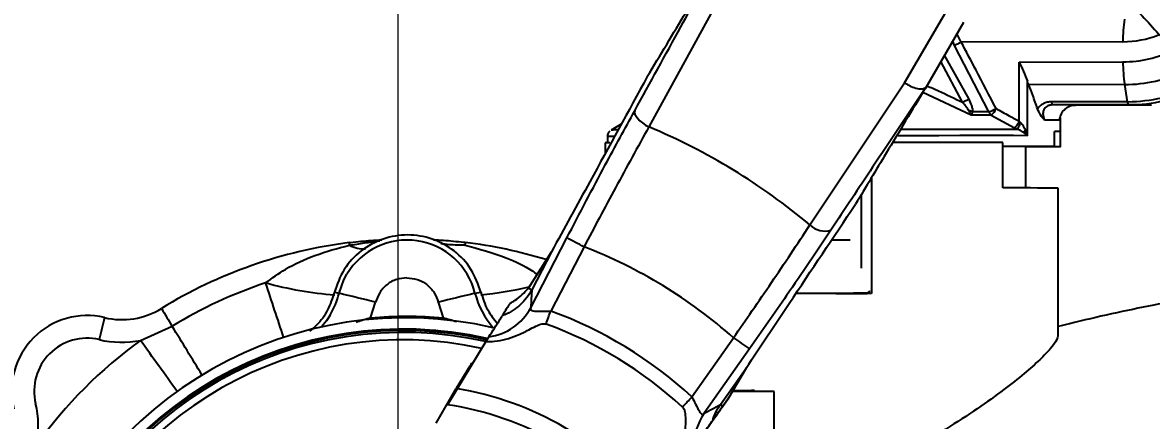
# Model space of a CAD drawing. Header units: millimetres. Extents: x 2301 to 4250, y 838 to 2217.
# Drawn here: x 2988.5 to 3138.1, y 1265.6 to 1318.3 of the extents above; entities that cross this region are included whole.
import ezdxf

# ---------------------------------------------------------------- set-up
doc = ezdxf.new("R2010")
doc.units = ezdxf.units.MM
doc.layers.add('标注', color=3, linetype='Continuous', lineweight=13)
doc.styles.add('SLDTEXTSTYLE1', font='txt.shx', dxfattribs={"width": 0.7, "bigfont": 'gbcbig.shx'})
doc.dimstyles.new('SLDDIMSTYLE12$0', dxfattribs={"dimtxt": 12, "dimasz": 10, "dimexe": 0, "dimexo": 0.0625, "dimgap": 0.875, "dimtad": 1, "dimdec": 1, "dimlfac": 1.8, "dimrnd": 1e-09, "dimzin": 12, "dimdsep": 46, "dimtxsty": 'SLDTEXTSTYLE1', "dimcen": 0.09, "dimdle": 8.16, "dimclrd": 3, "dimclre": 3, "dimadec": 0, "dimazin": 3, "dimtfac": 1, "dimtdec": 1, "dimtofl": 0, "dimtmove": 0, "dimatfit": 3, "dimfxl": 0, "dimfrac": 2, "dimtolj": 1, "dimlwd": 5, "dimlwe": 5, "dimarcsym": 0})

# ---------------------------------------------------------------- blocks, each defined once
blk = doc.blocks.new('*D70')
at = {"layer": 'Defpoints', "color": 0, "transparency": 16777216}
for p in [(2932.27, 1389.4), (2932.27, 1253.7), (3038.3, 1228.99)]:
    blk.add_point(p, dxfattribs=at)
at = {"layer": '标注', "color": 3, "linetype": 'Continuous', "lineweight": 5, "transparency": 16777216}
for p, q in [((2932.27, 1253.76), (2932.27, 1389.4)), ((3028.3, 1389.4), (2942.27, 1389.4))]:
    blk.add_line(p, q, dxfattribs=at)
at = {"layer": '标注', "color": 3, "lineweight": 5, "transparency": 16777216}
blk.add_line((3038.3, 1229.05), (3038.3, 1389.4), dxfattribs=at)
at = {"layer": '标注', "color": 3, "transparency": 16777216}
for points in [[(2942.27, 1391.07), (2942.27, 1387.74), (2932.27, 1389.4)], [(3028.3, 1391.07), (3028.3, 1387.74), (3038.3, 1389.4)]]:
    blk.add_solid(points, dxfattribs=at)
at = {"layer": '标注', "color": 0, "transparency": 16777216, "insert": (2985.29, 1395.28), "char_height": 10, "attachment_point": 5, "style": 'SLDTEXTSTYLE1'}
blk.add_mtext('\\A1;106', dxfattribs=at)
blk = doc.blocks.new('*D72')
at = {"layer": 'Defpoints', "color": 0, "transparency": 16777216}
for p in [(3189.17, 1388.71), (3189.17, 1300.49), (3038.3, 1230.39)]:
    blk.add_point(p, dxfattribs=at)
at = {"layer": '标注', "color": 3, "lineweight": 5, "transparency": 16777216}
blk.add_line((3038.3, 1230.45), (3038.3, 1388.71), dxfattribs=at)
at = {"layer": '标注', "color": 3, "linetype": 'Continuous', "lineweight": 5, "transparency": 16777216}
for p, q in [((3048.3, 1388.71), (3179.17, 1388.71)), ((3189.17, 1300.55), (3189.17, 1388.71))]:
    blk.add_line(p, q, dxfattribs=at)
at = {"layer": '标注', "color": 3, "transparency": 16777216}
for points in [[(3048.3, 1390.37), (3048.3, 1387.04), (3038.3, 1388.71)], [(3179.17, 1390.37), (3179.17, 1387.04), (3189.17, 1388.71)]]:
    blk.add_solid(points, dxfattribs=at)
at = {"layer": '标注', "color": 0, "transparency": 16777216, "insert": (3113.74, 1394.58), "char_height": 10, "attachment_point": 5, "style": 'SLDTEXTSTYLE1'}
blk.add_mtext('\\A1;150', dxfattribs=at)
blk = doc.blocks.new('*D52')
at = {"layer": 'Defpoints', "color": 0, "transparency": 16777216}
for p in [(3307.18, 1341.68), (3038.87, 1227.58), (3334.16, 1227.58)]:
    blk.add_point(p, dxfattribs=at)
at = {"layer": '标注', "color": 3, "lineweight": 5, "transparency": 16777216}
blk.add_line((3307.24, 1341.68), (3334.16, 1341.68), dxfattribs=at)
at = {"layer": '标注', "color": 3, "linetype": 'Continuous', "lineweight": 5, "transparency": 16777216}
for p, q in [((3334.16, 1331.68), (3334.16, 1237.58)), ((3038.93, 1227.58), (3334.16, 1227.58))]:
    blk.add_line(p, q, dxfattribs=at)
at = {"layer": '标注', "color": 3, "transparency": 16777216}
for points in [[(3332.5, 1331.68), (3335.83, 1331.68), (3334.16, 1341.68)], [(3332.5, 1237.58), (3335.83, 1237.58), (3334.16, 1227.58)]]:
    blk.add_solid(points, dxfattribs=at)
at = {"layer": '标注', "color": 0, "transparency": 16777216, "insert": (3328.29, 1284.63), "char_height": 10, "attachment_point": 5, "rotation": 90, "style": 'SLDTEXTSTYLE1'}
blk.add_mtext('\\A1;115', dxfattribs=at)

msp = doc.modelspace()

# ---------------------------------------------------------------- linework, layer by layer
at = {"color": 7, "linetype": 'Continuous', "lineweight": 25}
for p, q in [((3105.362, 1310.322), (3120.628, 1336.572)), ((3082.357, 1324.31), (3071.483, 1304.482)), ((3113.145, 1318.287), (3108.074, 1309.546)), ((3111.959, 1315.282), (3111.73, 1315.849)), ((3112.852, 1315.715), (3112.3, 1316.831)), ((3134.277, 1315.762), (3112.852, 1315.715)), ((3116.525, 1306.48), (3111.959, 1315.282)), ((3113.022, 1307.745), (3110.157, 1313.137)), ((3113.893, 1308.143), (3110.656, 1313.997)), ((3120.539, 1313.065), (3134.281, 1313.095)), ((3120.552, 1305.237), (3120.539, 1313.065)), ((3092.824, 1291.505), (3105.362, 1310.322)), ((3121.638, 1303.323), (3121.626, 1310.532)), ((3134.514, 1310.093), (3121.795, 1310.066)), ((3134.906, 1307.824), (3134.514, 1310.093)), ((3114.194, 1306.048), (3107.778, 1309.055)), ((3124.588, 1307.353), (3124.979, 1307.432)), ((3134.906, 1307.824), (3124.829, 1307.803)), ((3135.089, 1307.423), (3125.012, 1307.401)), ((3127.977, 1307.383), (3138.053, 1307.404)), ((3138.053, 1307.404), (3135.089, 1307.423)), ((3114.194, 1306.048), (3114.043, 1306.243)), ((3114.194, 1306.048), (3114.263, 1306.183)), ((3116.845, 1306.047), (3119.916, 1304.371)), ((3125.993, 1303.878), (3125.99, 1305.731)), ((3067.829, 1304.839), (3066.493, 1304.065)), ((3120.267, 1304.188), (3119.916, 1304.371)), ((3120.729, 1305.054), (3120.552, 1305.237)), ((3121.638, 1303.323), (3121.369, 1304.075)), ((3125.206, 1301.889), (3125.203, 1303.889)), ((3125.996, 1301.878), (3125.993, 1303.878)), ((3065.72, 1302.365), (3065.72, 1300.982)), ((3065.994, 1303.198), (3065.996, 1302.373)), ((3118.373, 1296.402), (3118.373, 1302.402)), ((3121.638, 1303.323), (3121.176, 1303.699)), ((3121.426, 1296.394), (3121.417, 1301.879)), ((3100.993, 1297.79), (3100.993, 1282.421)), ((3125.72, 1276.938), (3125.72, 1296.365)), ((3099.65, 1285.783), (3099.65, 1295.561)), ((3055.835, 1280.539), (3060.63, 1289.784)), ((3095.703, 1289.529), (3098.172, 1289.53)), ((3055.524, 1283.148), (3058.593, 1287.959)), ((3058.593, 1287.959), (3055.976, 1282.914)), ((3029.833, 1282.591), (3030.457, 1282.463)), ((3048.459, 1282.463), (3049.241, 1282.591)), ((3095.41, 1282.415), (3095.414, 1282.415)), ((3100.405, 1282.364), (3100.405, 1282.48)), ((3034.63, 1279.216), (3035.292, 1281.265)), ((3043.594, 1281.265), (3044.256, 1279.216)), ((3034.63, 1279.216), (3034.65, 1279)), ((3044.256, 1279.216), (3044.233, 1278.971)), ((3004.153, 1276.207), (3008.357, 1278.084)), ((3049.905, 1276.061), (3044.818, 1267.695)), ((3084.808, 1275.082), (3078.807, 1266.571)), ((3047.788, 1272.815), (3045.984, 1269.861)), ((3080.956, 1267.725), (3084.362, 1272.556)), ((3084.362, 1272.556), (3081.934, 1268.435)), ((3043.327, 1265.258), (3045.984, 1269.861)), ((3082.632, 1269.597), (3085.103, 1269.597)), ((3088.067, 1241.501), (3088.067, 1269.456)), ((3081.934, 1268.435), (3076.016, 1259.987)), ((3081.277, 1267.5), (3081.934, 1268.435))]:
    msp.add_line(p, q, dxfattribs=at)
at = {"color": 7, "linetype": 'Continuous', "lineweight": 25, "flags": 128}
for points in [[(3135.089, 1307.423), (3135.063, 1307.43), (3135.037, 1307.45), (3135.011, 1307.484), (3134.987, 1307.529), (3134.964, 1307.587), (3134.943, 1307.656), (3134.923, 1307.736), (3134.906, 1307.824)], [(3069.612, 1306.624), (3069.586, 1306.412), (3069.645, 1306.164), (3069.789, 1305.888), (3070.011, 1305.597), (3070.303, 1305.299), (3070.655, 1305.007), (3071.053, 1304.731), (3071.483, 1304.482)], [(3104.896, 1304.183), (3107.833, 1304.186), (3110.745, 1304.188), (3113.477, 1304.19), (3115.994, 1304.19), (3118.267, 1304.19), (3120.267, 1304.188)], [(3118.373, 1302.402), (3116.624, 1302.406), (3114.724, 1302.409), (3112.687, 1302.412), (3110.529, 1302.414), (3108.263, 1302.416), (3105.907, 1302.418), (3103.826, 1302.419)], [(3121.638, 1303.322), (3119.798, 1303.324), (3117.677, 1303.325), (3115.3, 1303.325), (3112.695, 1303.325), (3109.893, 1303.323), (3106.927, 1303.32), (3104.369, 1303.318)], [(3125.206, 1301.889), (3125.775, 1301.884), (3125.994, 1301.879), (3125.861, 1301.872), (3125.379, 1301.865), (3124.552, 1301.858), (3123.39, 1301.85), (3121.907, 1301.842), (3121.417, 1301.84)], [(3062.902, 1288.606), (3060.433, 1283.846), (3058.493, 1280.106)], [(3030.457, 1282.463), (3031.098, 1284.241), (3031.496, 1284.981)], [(3055.976, 1282.914), (3055.897, 1281.584), (3055.835, 1280.539)], [(3100.993, 1282.421), (3099.66, 1282.421), (3098.32, 1282.421), (3096.974, 1282.422), (3095.625, 1282.422), (3094.277, 1282.422), (3092.931, 1282.421), (3091.592, 1282.421), (3090.947, 1282.421)], [(3100.714, 1282.766), (3100.695, 1282.742), (3100.405, 1282.48)], [(3029.257, 1279.553), (3028.778, 1278.821), (3028.123, 1277.993)], [(3038.99, 1277.744), (3043.25, 1277.563), (3043.564, 1277.535)], [(3077.184, 1268.742), (3080.273, 1273.124), (3082.701, 1276.567)], [(3078.807, 1266.571), (3080.011, 1267.218), (3080.956, 1267.725)]]:
    msp.add_lwpolyline(points, dxfattribs=at)
at = {"color": 7, "linetype": 'Continuous', "lineweight": 25}
for centre, radius, start, end in [((3152.558, 1315.91), 18.282, 171.03193, 180.46614), ((3134.245, 1328.76), 12.999, 270.13764, 291.5172), ((3134.241, 1328.653), 15.558, 270.15002, 295.69118), ((3152.63, 1313.011), 18.349, 179.73661, 189.14742), ((3134.466, 1328.51), 18.416, 270.15002, 295.69118), ((3134.852, 1328.399), 20.575, 270.14993, 295.69121), ((3135.034, 1328.379), 20.956, 270.15002, 295.69118), ((3114.281, 1312.612), 6.53, 290.10201, 299.21845), ((3115.148, 1307.926), 2.532, 312.07752, 336.40634), ((3125.437, 1140.371), 167.031, 89.1287, 90.14557), ((3113.751, 1305.172), 1.462, 63.48508, 86.10856), ((3113.866, 1305.161), 1.096, 68.77927, 80.71753), ((3113.893, -2805.394), 4111.442, 89.958872, 89.99581), ((3113.711, -2566.849), 3873.329, 89.958374, 89.989747), ((3117.415, 1306.802), 0.946, 199.94025, 232.96948), ((3123.795, 1133.314), 172.081, 89.30334, 89.9709), ((3067.441, 1273.293), 30.786, 90.22055, 91.76488), ((3039.33, 1227.565), 83.367, 50.08313, 67.31409), ((3122.309, 1303.356), 1.184, 142.60755, 163.15678), ((3125.318, 1284.686), 19.204, 87.98448, 90.34292), ((3066.276, 1288.539), 13.838, 89.85515, 92.30299), ((3066.943, 1273.559), 29.654, 90.13397, 91.83295), ((3118.965, -176.176), 1478.079, 89.758067, 90.02295), ((3119.11, 713.048), 583.355, 89.350821, 90.072416), ((3094.771, 1293.434), 2.74, 224.7263, 287.60812), ((3039.579, 1227.151), 62.5, 97.17184, 121.5038), ((3039.458, 1280.223), 9.276, 13.97557, 149.13878), ((3042.953, 1290.26), 11.232, 185.61173, 187.3944), ((3056.839, 1287.696), 9.786, 171.2253, 173.27778), ((3039.579, 1227.152), 62.499, 72.95887, 83.02516), ((1535.413, -1656.198), 3317.393, 62.583936, 62.62814), ((3033.878, 1292.974), 4.643, 243.62069, 271.09209), ((3039.342, 1227.557), 65.437, 48.50024, 68.89711), ((3039.569, 1227.157), 59.731, 108.389, 121.50379), ((3034.08, 1333.059), 51.001, 254.82118, 265.26823), ((768.81, 534.776), 2373.23, 18.215365, 18.398835), ((3044.88, 1328.364), 46.304, 275.39855, 283.40321), ((3196.686, 1555.336), 306.615, 242.58793, 242.68305), ((3020.05, 1285.053), 10.724, 329.14603, 346.02424), ((2734.582, 77.974), 1240.297, 75.968803, 76.198895), ((3170.708, 775.486), 521.508, 103.55713, 104.10762), ((3058.866, 1285.053), 10.724, 193.97543, 221.86623), ((3001.693, 1288.965), 10, 256.6616, 301.50384), ((3340.819, 1482.618), 390.341, 211.19524, 211.60029), ((3049.353, 1283.979), 7.338, 277.49157, 332.04421), ((1194.99, 1959.261), 1983.406, 339.922721, 339.975705), ((3039.342, 1227.557), 55.93, 47.42195, 69.97551), ((2997.079, 1269.504), 10, 76.66179, 193.53504), ((3039.286, 1227.326), 51.882, 77.08715, 162.07507), ((3206.736, 1227.763), 213.642, 166.05894, 166.86262), ((3039.341, 1227.558), 54.096, 47.42195, 69.97551), ((3038.985, 1227.505), 50.2, 77.22199, 161.74758), ((3038.985, 1227.505), 50.02, 77.24621, 162.01837), ((3038.97, 1227.514), 49.763, 77.30576, 161.72655), ((147.827, -475.574), 3355.286, 31.381476, 31.510518), ((2997.07, 1269.51), 7, 76.6618, 193.53503), ((3039.569, 1227.156), 60.5, 125.8304, 144.36643), ((3038.964, 1227.518), 48.766, 77.69329, 161.45512), ((3001.684, 1288.971), 13, 256.66156, 280.94948), ((-241.213, -1068.293), 4003.634, 35.725904, 35.844904), ((4623.159, 3459.487), 2671.732, 234.789897, 234.845163), ((3038.885, 1227.565), 42.887, 39.52797, 80.47204), ((3083.06, 473.53), 795.942, 89.639556, 90.035537), ((3085.103, 1268.597), 1, 60.53307, 90), ((1611.117, 2615.8), 1990.959, 317.369644, 317.422436), ((2977.625, 1264.829), 13, 349.24724, 13.535), ((3038.885, 1227.565), 40.566, 38.21908, 81.59012), ((3084.822, 1262.412), 7.313, 145.34206, 181.22487), ((2972.962, 1113.775), 188.052, 54.83139, 54.95085)]:
    msp.add_arc(centre, radius, start, end, dxfattribs=at)
msp.add_ellipse((3095.72, 1281.372), major_axis=(30, -0.181), ratio=0.0344303, start_param=1.4141685, end_param=1.7308833, dxfattribs=at)
for points, knots in [([(3190.842, 1224.152), (3190.861, 1225.402), (3190.915, 1228.96), (3190.758, 1234.825), (3190.274, 1241.73), (3189.471, 1248.606), (3188.356, 1255.438), (3186.93, 1262.212), (3185.196, 1268.914), (3183.159, 1275.53), (3180.822, 1282.046), (3178.189, 1288.449), (3175.268, 1294.724), (3172.063, 1300.86), (3168.581, 1306.844), (3164.83, 1312.662), (3160.817, 1318.303), (3156.551, 1323.755), (3152.041, 1329.006), (3147.296, 1334.047), (3142.326, 1338.865), (3137.141, 1343.452), (3131.752, 1347.797), (3126.17, 1351.892), (3120.408, 1355.728), (3114.476, 1359.297), (3108.388, 1362.591), (3102.155, 1365.604), (3095.792, 1368.33), (3089.311, 1370.763), (3082.725, 1372.897), (3076.049, 1374.728), (3069.297, 1376.253), (3062.482, 1377.468), (3055.618, 1378.371), (3048.721, 1378.96), (3041.804, 1379.233), (3034.881, 1379.191), (3027.968, 1378.832), (3021.078, 1378.159), (3014.227, 1377.172), (3007.427, 1375.873), (3000.694, 1374.265), (2994.041, 1372.351), (2987.482, 1370.137), (2981.031, 1367.625), (2974.702, 1364.821), (2968.507, 1361.731), (2962.46, 1358.362), (2956.572, 1354.72), (2950.857, 1350.814), (2945.327, 1346.651), (2939.991, 1342.24), (2934.863, 1337.59), (2929.953, 1332.71), (2925.27, 1327.612), (2920.824, 1322.305), (2916.626, 1316.801), (2912.682, 1311.111), (2909.003, 1305.248), (2905.595, 1299.222), (2902.466, 1293.047), (2899.622, 1286.736), (2897.068, 1280.301), (2894.811, 1273.757), (2892.855, 1267.117), (2891.204, 1260.394), (2889.861, 1253.603), (2888.83, 1246.757), (2888.112, 1239.872), (2887.71, 1232.961), (2887.623, 1226.039), (2887.852, 1219.12), (2888.396, 1212.219), (2889.255, 1205.35), (2890.426, 1198.527), (2891.908, 1191.765), (2893.696, 1185.078), (2895.788, 1178.479), (2898.179, 1171.982), (2900.863, 1165.601), (2903.836, 1159.35), (2907.092, 1153.24), (2910.622, 1147.286), (2914.421, 1141.499), (2918.48, 1135.891), (2922.791, 1130.474), (2927.344, 1125.26), (2932.13, 1120.259), (2937.14, 1115.481), (2942.363, 1110.937), (2947.787, 1106.636), (2953.402, 1102.587), (2959.196, 1098.799), (2965.157, 1095.279), (2971.272, 1092.035), (2977.529, 1089.073), (2983.914, 1086.399), (2990.415, 1084.02), (2997.018, 1081.94), (3003.709, 1080.164), (3010.473, 1078.694), (3017.298, 1077.535), (3024.169, 1076.689), (3031.071, 1076.157), (3037.99, 1075.94), (3044.912, 1076.04), (3051.822, 1076.455), (3058.706, 1077.185), (3065.549, 1078.228), (3072.338, 1079.583), (3079.058, 1081.246), (3085.695, 1083.214), (3092.235, 1085.483), (3098.665, 1088.048), (3104.971, 1090.903), (3111.14, 1094.044), (3117.16, 1097.463), (3123.017, 1101.152), (3128.7, 1105.106), (3134.196, 1109.314), (3139.495, 1113.769), (3144.585, 1118.461), (3149.455, 1123.381), (3154.096, 1128.517), (3158.498, 1133.86), (3162.651, 1139.399), (3166.547, 1145.121), (3170.178, 1151.014), (3173.537, 1157.068), (3176.615, 1163.268), (3179.408, 1169.603), (3181.908, 1176.058), (3184.111, 1182.621), (3186.013, 1189.277), (3187.609, 1196.013), (3188.895, 1202.815), (3189.87, 1209.669), (3190.519, 1216.439), (3190.77, 1221.273), (3190.833, 1223.805), (3190.842, 1224.152)], [0, 0, 0, 0, 0.00394, 0.0112049, 0.0184702, 0.0257355, 0.0330008, 0.0402662, 0.0475315, 0.0547968, 0.0620622, 0.0693275, 0.0765928, 0.0838581, 0.0911235, 0.0983888, 0.1056541, 0.1129194, 0.1201848, 0.1274501, 0.1347154, 0.1419807, 0.1492461, 0.1565114, 0.1637767, 0.171042, 0.1783074, 0.1855727, 0.192838, 0.2001033, 0.2073687, 0.214634, 0.2218993, 0.2291646, 0.2364299, 0.2436953, 0.2509606, 0.2582259, 0.2654913, 0.2727566, 0.2800219, 0.2872872, 0.2945526, 0.3018179, 0.3090832, 0.3163485, 0.3236139, 0.3308792, 0.3381445, 0.3454098, 0.3526752, 0.3599405, 0.3672058, 0.3744712, 0.3817365, 0.3890018, 0.3962671, 0.4035325, 0.4107978, 0.4180631, 0.4253284, 0.4325938, 0.4398591, 0.4471244, 0.4543898, 0.4616551, 0.4689204, 0.4761857, 0.4834511, 0.4907164, 0.4979817, 0.5052471, 0.5125124, 0.5197777, 0.527043, 0.5343084, 0.5415737, 0.548839, 0.5561043, 0.5633697, 0.570635, 0.5779003, 0.5851657, 0.592431, 0.5996963, 0.6069616, 0.614227, 0.6214923, 0.6287576, 0.6360229, 0.6432883, 0.6505536, 0.6578189, 0.6650842, 0.6723496, 0.6796149, 0.6868802, 0.6941455, 0.7014109, 0.7086762, 0.7159415, 0.7232068, 0.7304721, 0.7377375, 0.7450028, 0.7522681, 0.7595334, 0.7667988, 0.7740641, 0.7813294, 0.7885948, 0.7958601, 0.8031254, 0.8103907, 0.8176561, 0.8249214, 0.8321867, 0.839452, 0.8467174, 0.8539827, 0.861248, 0.8685133, 0.8757787, 0.883044, 0.8903093, 0.8975747, 0.90484, 0.9121053, 0.9193706, 0.926636, 0.9339013, 0.9411666, 0.948432, 0.9556973, 0.9629626, 0.9702279, 0.9774933, 0.9847586, 0.9920239, 0.9989071, 1, 1, 1, 1]), ([(2907.147, 1248.664), (2907.167, 1248.813), (2907.481, 1251.109), (2908.379, 1255.508), (2909.863, 1261.838), (2911.686, 1268.082), (2913.801, 1274.231), (2916.215, 1280.271), (2918.919, 1286.186), (2921.907, 1291.963), (2925.172, 1297.588), (2928.707, 1303.047), (2932.502, 1308.329), (2936.55, 1313.42), (2940.84, 1318.308), (2945.362, 1322.982), (2950.106, 1327.431), (2955.061, 1331.644), (2960.214, 1335.612), (2965.554, 1339.325), (2971.068, 1342.774), (2976.743, 1345.951), (2982.566, 1348.848), (2988.522, 1351.46), (2994.598, 1353.779), (3000.78, 1355.8), (3007.053, 1357.518), (3013.402, 1358.93), (3019.811, 1360.032), (3026.267, 1360.821), (3032.754, 1361.295), (3039.255, 1361.454), (3045.757, 1361.297), (3052.244, 1360.825), (3058.7, 1360.037), (3065.11, 1358.938), (3071.459, 1357.527), (3077.733, 1355.814), (3083.91, 1353.782), (3088.91, 1351.921), (3091.8, 1350.632), (3092.711, 1350.226)], [0, 0, 0, 0, 0.0018477, 0.0284935, 0.0551393, 0.0817852, 0.108431, 0.1350768, 0.1617227, 0.1883685, 0.2150143, 0.2416602, 0.268306, 0.2949518, 0.3215976, 0.3482435, 0.3748893, 0.4015351, 0.428181, 0.4548268, 0.4814726, 0.5081185, 0.5347643, 0.5614101, 0.588056, 0.6147018, 0.6413476, 0.6679935, 0.6946393, 0.7212852, 0.747931, 0.7745768, 0.8012227, 0.8278685, 0.8545144, 0.8811602, 0.9078061, 0.9344519, 0.9610978, 0.9877436, 1, 1, 1, 1]), ([(3123.585, 1331.492), (3125.197, 1330.15), (3128.475, 1327.421), (3133.157, 1323.006), (3137.684, 1318.337), (3141.975, 1313.449), (3146.024, 1308.36), (3149.82, 1303.079), (3153.356, 1297.621), (3156.623, 1291.997), (3159.613, 1286.221), (3162.318, 1280.306), (3164.733, 1274.268), (3166.852, 1268.119), (3168.67, 1261.874), (3170.182, 1255.549), (3171.385, 1249.157), (3172.278, 1242.715), (3172.851, 1236.237), (3173.11, 1230.177), (3173.066, 1226.283), (3173.046, 1224.556)], [0, 0, 0, 0, 0.05157585, 0.10486723, 0.15815862, 0.21145, 0.26474139, 0.31803277, 0.37132415, 0.42461553, 0.47790691, 0.53119829, 0.58448966, 0.63778104, 0.69107241, 0.74436378, 0.79765515, 0.85094651, 0.90423788, 0.95752924, 1, 1, 1, 1]), ([(3069.612, 1306.624), (3071.653, 1310.334), (3075.297, 1316.96), (3078.938, 1323.584), (3080.54, 1326.499)], [0, 0, 0, 0, 0.56, 1, 1, 1, 1]), ([(3071.283, 1311.154), (3072.993, 1313.994), (3076.048, 1319.065), (3079.095, 1324.125), (3080.437, 1326.351)], [0, 0, 0, 0, 0.5600021, 1, 1, 1, 1]), ([(3112.852, 1315.715), (3112.772, 1315.671), (3112.609, 1315.581), (3112.361, 1315.456), (3112.133, 1315.35), (3112.016, 1315.305), (3111.959, 1315.282)], [0, 0, 0, 0, 0.2471244, 0.5027753, 0.7569558, 1, 1, 1, 1]), ([(3117.468, 1306.913), (3116.593, 1308.608), (3115.073, 1311.553), (3113.514, 1314.476), (3112.852, 1315.715)], [0, 0, 0, 0, 0.5757941, 1, 1, 1, 1]), ([(3120.539, 1313.065), (3120.733, 1312.646), (3121.132, 1311.784), (3121.459, 1310.957), (3121.626, 1310.532)], [0, 0, 0, 0, 0.4867384, 1, 1, 1, 1]), ([(3071.283, 1311.154), (3068.745, 1306.514), (3064.52, 1298.785), (3060.285, 1291.049), (3058.593, 1287.959)], [0, 0, 0, 0, 0.60041569, 1, 1, 1, 1]), ([(3105.362, 1310.322), (3105.391, 1310.303), (3105.474, 1310.25), (3105.757, 1310.079), (3106.309, 1309.794), (3106.943, 1309.58), (3107.437, 1309.509), (3107.859, 1309.514), (3108.039, 1309.631), (3108.156, 1309.708)], [0, 0, 0, 0, 0.0260682, 0.0753319, 0.2510276, 0.500322, 0.6321635, 0.7609991, 1, 1, 1, 1]), ([(3108.299, 1309.934), (3108.822, 1309.709), (3110.415, 1309.022), (3111.974, 1308.258), (3113.022, 1307.745)], [0, 0, 0, 0, 0.3282419, 1, 1, 1, 1]), ([(3121.795, 1310.066), (3121.761, 1310.151), (3121.702, 1310.302), (3121.649, 1310.462), (3121.626, 1310.532)], [0, 0, 0, 0, 0.5613069, 1, 1, 1, 1]), ([(3122.974, 1306.873), (3122.766, 1307.475), (3122.396, 1308.543), (3121.977, 1309.603), (3121.795, 1310.066)], [0, 0, 0, 0, 0.5638275, 1, 1, 1, 1]), ([(3108.156, 1309.708), (3105.812, 1306.183), (3101.626, 1299.889), (3097.442, 1293.592), (3095.6, 1290.822)], [0, 0, 0, 0, 0.56, 1, 1, 1, 1]), ([(3108.074, 1309.546), (3106.359, 1306.698), (3103.295, 1301.611), (3100.224, 1296.513), (3098.872, 1294.269)], [0, 0, 0, 0, 0.5599981, 1, 1, 1, 1]), ([(3108.074, 1309.546), (3108.107, 1309.601), (3108.151, 1309.675), (3108.169, 1309.715), (3108.165, 1309.717), (3108.159, 1309.711), (3108.156, 1309.708)], [0, 0, 0, 0, 0.6196275, 0.8294119, 0.9175065, 1, 1, 1, 1]), ([(3113.022, 1307.745), (3113.099, 1307.787), (3113.255, 1307.871), (3113.494, 1307.985), (3113.717, 1308.082), (3113.835, 1308.123), (3113.893, 1308.143)], [0, 0, 0, 0, 0.2454954, 0.5, 0.7545047, 1, 1, 1, 1]), ([(3113.85, 1306.631), (3113.814, 1306.71), (3113.729, 1306.892), (3113.452, 1307.271), (3113.195, 1307.555), (3113.022, 1307.745)], [0, 0, 0, 0, 0.2031095, 0.46477969, 1, 1, 1, 1]), ([(3114.404, 1306.481), (3114.4, 1306.603), (3114.392, 1306.864), (3114.234, 1307.435), (3114.028, 1307.863), (3113.893, 1308.143)], [0, 0, 0, 0, 0.2320046, 0.4979825, 1, 1, 1, 1]), ([(3117.468, 1306.913), (3118.049, 1306.599), (3119.079, 1306.044), (3120.105, 1305.482), (3120.552, 1305.237)], [0, 0, 0, 0, 0.5642907, 1, 1, 1, 1]), ([(3124.829, 1307.803), (3124.636, 1307.791), (3124.253, 1307.768), (3123.736, 1307.582), (3123.285, 1307.29), (3123.08, 1307.015), (3122.974, 1306.873)], [0, 0, 0, 0, 0.2428985, 0.4817256, 0.7308225, 1, 1, 1, 1]), ([(3123.882, 1305.395), (3123.71, 1305.593), (3123.392, 1305.96), (3123.106, 1306.585), (3122.974, 1306.873)], [0, 0, 0, 0, 0.5406043, 1, 1, 1, 1]), ([(3124.594, 1307.35), (3124.506, 1307.326), (3124.305, 1307.272), (3124.054, 1307.108), (3123.762, 1306.776), (3123.621, 1306.177), (3123.789, 1305.676), (3123.882, 1305.395)], [0, 0, 0, 0, 0.0864823, 0.1997812, 0.3213234, 0.6199226, 1, 1, 1, 1]), ([(3125.012, 1307.401), (3124.886, 1307.4), (3124.739, 1307.397), (3124.613, 1307.356), (3124.594, 1307.35)], [0, 0, 0, 0, 0.8505102, 1, 1, 1, 1]), ([(3124.959, 1307.429), (3124.943, 1307.452), (3124.909, 1307.498), (3124.864, 1307.627), (3124.841, 1307.744), (3124.829, 1307.803)], [0, 0, 0, 0, 0.3311096, 0.6655548, 1, 1, 1, 1]), ([(3125.012, 1307.401), (3124.994, 1307.402), (3124.976, 1307.402), (3124.96, 1307.429), (3124.959, 1307.429)], [0, 0, 0, 0, 0.99012509, 1, 1, 1, 1]), ([(3125.887, 1305.382), (3125.941, 1305.662), (3126.038, 1306.162), (3126.475, 1306.758), (3126.918, 1307.091), (3127.258, 1307.258), (3127.621, 1307.364), (3127.856, 1307.376), (3127.977, 1307.383)], [0, 0, 0, 0, 0.3361377, 0.600486, 0.7079626, 0.8081701, 0.9019917, 1, 1, 1, 1]), ([(3060.63, 1289.784), (3061.482, 1291.419), (3063.179, 1294.678), (3065.542, 1299.124), (3067.693, 1303.119), (3068.971, 1305.453), (3069.612, 1306.624)], [0, 0, 0, 0, 0.2815396, 0.5608619, 0.7796518, 1, 1, 1, 1]), ([(3113.85, 1306.631), (3113.881, 1306.555), (3113.937, 1306.413), (3114.01, 1306.297), (3114.043, 1306.243)], [0, 0, 0, 0, 0.5364801, 1, 1, 1, 1]), ([(3114.263, 1306.183), (3114.288, 1306.233), (3114.33, 1306.32), (3114.382, 1306.433), (3114.404, 1306.481)], [0, 0, 0, 0, 0.5830316, 1, 1, 1, 1]), ([(3071.483, 1304.482), (3070.747, 1303.152), (3069.301, 1300.542), (3067.104, 1296.498), (3064.973, 1292.527), (3063.583, 1289.895), (3062.902, 1288.606)], [0, 0, 0, 0, 0.2645653, 0.51943, 0.7645791, 1, 1, 1, 1]), ([(3066.318, 1303.924), (3066.259, 1303.864), (3066.118, 1303.723), (3066.004, 1303.46), (3066.008, 1303.27), (3066.01, 1303.198)], [0, 0, 0, 0, 0.3090519, 0.7353202, 1, 1, 1, 1]), ([(3120.552, 1305.237), (3120.499, 1305.139), (3120.388, 1304.935), (3120.205, 1304.664), (3120.036, 1304.456), (3119.955, 1304.399), (3119.916, 1304.371)], [0, 0, 0, 0, 0.2423334, 0.4999392, 0.757578, 1, 1, 1, 1]), ([(3121.176, 1303.699), (3121.027, 1303.799), (3120.764, 1303.974), (3120.417, 1304.124), (3120.267, 1304.188)], [0, 0, 0, 0, 0.5684211, 1, 1, 1, 1]), ([(3120.729, 1305.054), (3120.682, 1304.959), (3120.586, 1304.763), (3120.448, 1304.499), (3120.333, 1304.29), (3120.289, 1304.221), (3120.268, 1304.188)], [0, 0, 0, 0, 0.2432266, 0.5000017, 0.7567759, 1, 1, 1, 1]), ([(3121.369, 1304.075), (3121.262, 1304.294), (3121.093, 1304.643), (3120.827, 1304.943), (3120.729, 1305.054)], [0, 0, 0, 0, 0.6290875, 1, 1, 1, 1]), ([(3084.362, 1272.556), (3086.269, 1275.411), (3091.106, 1282.654), (3095.943, 1289.887), (3098.872, 1294.269)], [0, 0, 0, 0, 0.3942257, 1, 1, 1, 1]), ([(3082.701, 1276.567), (3083.532, 1277.765), (3085.229, 1280.211), (3087.769, 1283.933), (3090.342, 1287.749), (3091.987, 1290.238), (3092.824, 1291.505)], [0, 0, 0, 0, 0.2354218, 0.4805713, 0.7354356, 1, 1, 1, 1]), ([(3095.6, 1290.822), (3094.655, 1289.406), (3092.769, 1286.584), (3089.963, 1282.477), (3087.305, 1278.635), (3085.642, 1276.269), (3084.808, 1275.082)], [0, 0, 0, 0, 0.2800318, 0.5584059, 0.7786039, 1, 1, 1, 1]), ([(3031.776, 1289.162), (3031.847, 1289.171), (3032.823, 1289.293), (3034.345, 1289.452), (3035.645, 1289.521), (3036.127, 1289.547)], [0, 0, 0, 0, 0.0474179, 0.6468307, 1, 1, 1, 1]), ([(3031.815, 1288.815), (3032.48, 1288.915), (3033.826, 1289.117), (3035.167, 1289.339), (3035.852, 1289.408), (3035.876, 1289.41)], [0, 0, 0, 0, 0.4848919, 0.9820016, 1, 1, 1, 1]), ([(3042.941, 1289.551), (3043.381, 1289.529), (3044.643, 1289.466), (3046.12, 1289.315), (3047.096, 1289.197), (3047.168, 1289.189)], [0, 0, 0, 0, 0.3319248, 0.9510247, 1, 1, 1, 1]), ([(3047.121, 1288.841), (3047.114, 1288.841), (3046.417, 1288.835), (3045.357, 1288.826), (3044.309, 1288.964), (3043.93, 1289.014)], [0, 0, 0, 0, 0.0065172, 0.6400464, 1, 1, 1, 1]), ([(3020.726, 1283.837), (3021.585, 1284.457), (3023.62, 1285.925), (3027.365, 1287.631), (3030.281, 1288.407), (3031.815, 1288.815)], [0, 0, 0, 0, 0.2573396, 0.6093592, 1, 1, 1, 1]), ([(3047.121, 1288.841), (3048.953, 1288.338), (3052.047, 1287.489), (3055.217, 1286.012), (3056.492, 1285.106), (3056.686, 1284.969)], [0, 0, 0, 0, 0.5516674, 0.9317754, 1, 1, 1, 1]), ([(3039.443, 1284.51), (3038.983, 1284.467), (3038.036, 1284.378), (3036.763, 1283.661), (3035.76, 1282.598), (3035.445, 1281.701), (3035.292, 1281.265)], [0, 0, 0, 0, 0.2429945, 0.5, 0.7570055, 1, 1, 1, 1]), ([(3039.443, 1284.51), (3039.903, 1284.467), (3040.849, 1284.378), (3042.123, 1283.661), (3043.126, 1282.598), (3043.441, 1281.701), (3043.594, 1281.265)], [0, 0, 0, 0, 0.2429945, 0.5, 0.7570055, 1, 1, 1, 1]), ([(3055.976, 1282.914), (3055.976, 1282.914), (3055.595, 1282.191), (3054.575, 1280.862), (3053.065, 1279.869), (3052.183, 1279.522), (3052.068, 1279.477)], [0, 0, 0, 0, 0.00001, 0.4644705, 0.9305988, 1, 1, 1, 1]), ([(3053.104, 1281.161), (3053.329, 1281.278), (3054.279, 1281.77), (3054.986, 1282.552), (3055.524, 1283.148)], [0, 0, 0, 0, 0.2371992, 1, 1, 1, 1]), ([(3029.833, 1282.591), (3029.568, 1281.799), (3029.039, 1280.216), (3027.845, 1278.46), (3026.872, 1277.695), (3026.556, 1277.447)], [0, 0, 0, 0, 0.4029606, 0.8059212, 1, 1, 1, 1]), ([(3049.241, 1282.591), (3049.493, 1281.787), (3049.968, 1280.274), (3050.961, 1279.041), (3051.426, 1278.463)], [0, 0, 0, 0, 0.5313862, 1, 1, 1, 1]), ([(3100.405, 1282.48), (3098.811, 1282.452), (3095.657, 1282.398), (3092.509, 1282.413), (3090.952, 1282.42)], [0, 0, 0, 0, 0.5053196, 1, 1, 1, 1]), ([(3142.964, 1281.781), (3141.437, 1281.491), (3136.152, 1280.489), (3130.403, 1279.234), (3126.207, 1278.179), (3125.72, 1278.056)], [0, 0, 0, 0, 0.2643254, 0.9145646, 1, 1, 1, 1]), ([(3053.104, 1281.161), (3053.04, 1281.056), (3052.75, 1280.583), (3052.317, 1279.876), (3052.15, 1279.608), (3052.068, 1279.477)], [0, 0, 0, 0, 0.1268564, 0.5743322, 1, 1, 1, 1]), ([(3055.835, 1280.539), (3055.819, 1280.47), (3055.787, 1280.337), (3055.908, 1280.199), (3056.152, 1280.122), (3056.625, 1280.081), (3057.416, 1280.105), (3058.131, 1280.106), (3058.493, 1280.106)], [0, 0, 0, 0, 0.1251651, 0.2440023, 0.362149, 0.4834229, 0.7377951, 1, 1, 1, 1]), ([(3032.706, 1278.634), (3032.77, 1278.659), (3033.377, 1278.893), (3034.038, 1279.064), (3034.63, 1279.216)], [0, 0, 0, 0, 0.1049176, 1, 1, 1, 1]), ([(3044.256, 1279.216), (3044.85, 1279.065), (3045.448, 1278.913), (3045.998, 1278.704), (3046.002, 1278.703)], [0, 0, 0, 0, 0.9926926, 1, 1, 1, 1]), ([(3049.905, 1276.061), (3050.291, 1276.068), (3051.682, 1276.09), (3053.62, 1276.648), (3055.372, 1277.503), (3056.46, 1278.083), (3057.157, 1278.39), (3057.628, 1278.447), (3057.799, 1278.401), (3057.865, 1278.383)], [0, 0, 0, 0, 0.13772, 0.4960856, 0.7059806, 0.8342591, 0.9369967, 0.9760494, 1, 1, 1, 1]), ([(3050.309, 1276.704), (3050.787, 1277.455), (3051.345, 1278.332), (3051.977, 1279.333), (3052.068, 1279.477)], [0, 0, 0, 0, 0.8556334, 1, 1, 1, 1]), ([(3125.671, 1276.938), (3125.647, 1276.732), (3125.595, 1276.282), (3124.753, 1275.158), (3123.323, 1273.668), (3121.251, 1271.836), (3118.481, 1269.645), (3115.019, 1267.159), (3110.759, 1264.388), (3105.796, 1261.509), (3100.641, 1258.923), (3095.55, 1256.812), (3091.457, 1255.372), (3088.946, 1254.805), (3088.067, 1254.606)], [0, 0, 0, 0, 0.0624345, 0.136717, 0.2127937, 0.2946683, 0.3783473, 0.4726737, 0.5691795, 0.6746854, 0.7833523, 0.8654334, 0.952926, 1, 1, 1, 1]), ([(3049.905, 1276.061), (3050.024, 1276.25), (3050.174, 1276.49), (3050.286, 1276.666), (3050.309, 1276.704)], [0, 0, 0, 0, 0.7895012, 1, 1, 1, 1]), ([(3048.049, 1273.262), (3048.001, 1273.179), (3047.904, 1273.012), (3047.818, 1272.865), (3047.796, 1272.829), (3047.788, 1272.815)], [0, 0, 0, 0, 0.37601919, 0.75293886, 1, 1, 1, 1]), ([(3077.184, 1268.742), (3077.35, 1268.42), (3077.679, 1267.786), (3078.024, 1267.07), (3078.281, 1266.667), (3078.465, 1266.484), (3078.645, 1266.437), (3078.752, 1266.526), (3078.807, 1266.571)], [0, 0, 0, 0, 0.2616178, 0.5161546, 0.6376198, 0.7555299, 0.8740541, 1, 1, 1, 1]), ([(3075.942, 1267.392), (3076.005, 1267.318), (3076.163, 1267.132), (3076.371, 1266.249), (3076.284, 1264.853), (3076.358, 1262.985), (3076.621, 1261.792), (3076.752, 1261.197)], [0, 0, 0, 0, 0.0455975, 0.1148628, 0.420114, 0.7104691, 1, 1, 1, 1]), ([(3079.951, 1265.623), (3080, 1265.776), (3080.234, 1266.519), (3080.604, 1267.218), (3080.956, 1267.725), (3080.956, 1267.725)], [0, 0, 0, 0, 0.205396, 0.9999773, 1, 1, 1, 1]), ([(3079.951, 1265.623), (3080.011, 1265.707), (3080.131, 1265.874), (3080.474, 1266.36), (3080.869, 1266.919), (3081.148, 1267.316), (3081.277, 1267.5)], [0, 0, 0, 0, 0.2579529, 0.5155625, 0.7761847, 1, 1, 1, 1]), ([(3079.951, 1265.623), (3079.561, 1265.082), (3078.779, 1264), (3078.034, 1262.975), (3077.621, 1262.408), (3077.511, 1262.256)], [0, 0, 0, 0, 0.42207039, 0.84506909, 1, 1, 1, 1])]:
    msp.add_open_spline(points, degree=3, knots=knots, dxfattribs=at)
for points in [[(3049.241, 1282.591), (3048.871, 1283.638), (3048.129, 1285.732), (3045.797, 1288.197), (3042.858, 1289.806), (3039.537, 1290.36), (3036.217, 1289.806), (3033.278, 1288.197), (3030.946, 1285.732), (3030.204, 1283.638), (3029.833, 1282.591)], [(3034.63, 1279.216), (3036.234, 1279.328), (3039.443, 1279.551), (3042.651, 1279.328), (3044.256, 1279.216)]]:
    msp.add_open_spline(points, degree=3, dxfattribs=at)

# ---------------------------------------------------------------- dimensions: what is measured, and where the dimension line sits
at = {"layer": '标注'}
for base, p1, p2, text, picture, middle in [((2932.272, 1389.404), (3038.298, 1228.986), (2932.272, 1253.696), '106', '*D70', (2985.285, 1395.279)), ((3189.174, 1388.705), (3038.296, 1230.392), (3189.174, 1300.487), '150', '*D72', (3113.735, 1394.58))]:
    dim = msp.add_linear_dim(base=base, p1=p1, p2=p2, text=text, dimstyle='SLDDIMSTYLE12$0', override={"dimtxt": 10, "dimtdec": 3, "dimtzin": 0}, dxfattribs=at)
    dim.commit()
    dim.dimension.update_dxf_attribs({"geometry": picture, "text_midpoint": middle})
dim = msp.add_linear_dim(base=(3334.164, 1227.576), p1=(3307.178, 1341.675), p2=(3038.866, 1227.576), angle=90, text='115', dimstyle='SLDDIMSTYLE12$0', override={"dimtxt": 10, "dimtdec": 3, "dimtzin": 0}, dxfattribs=at)
dim.commit()
dim.dimension.update_dxf_attribs({"geometry": '*D52', "text_midpoint": (3328.289, 1284.626)})

doc.saveas('drawing.dxf')
